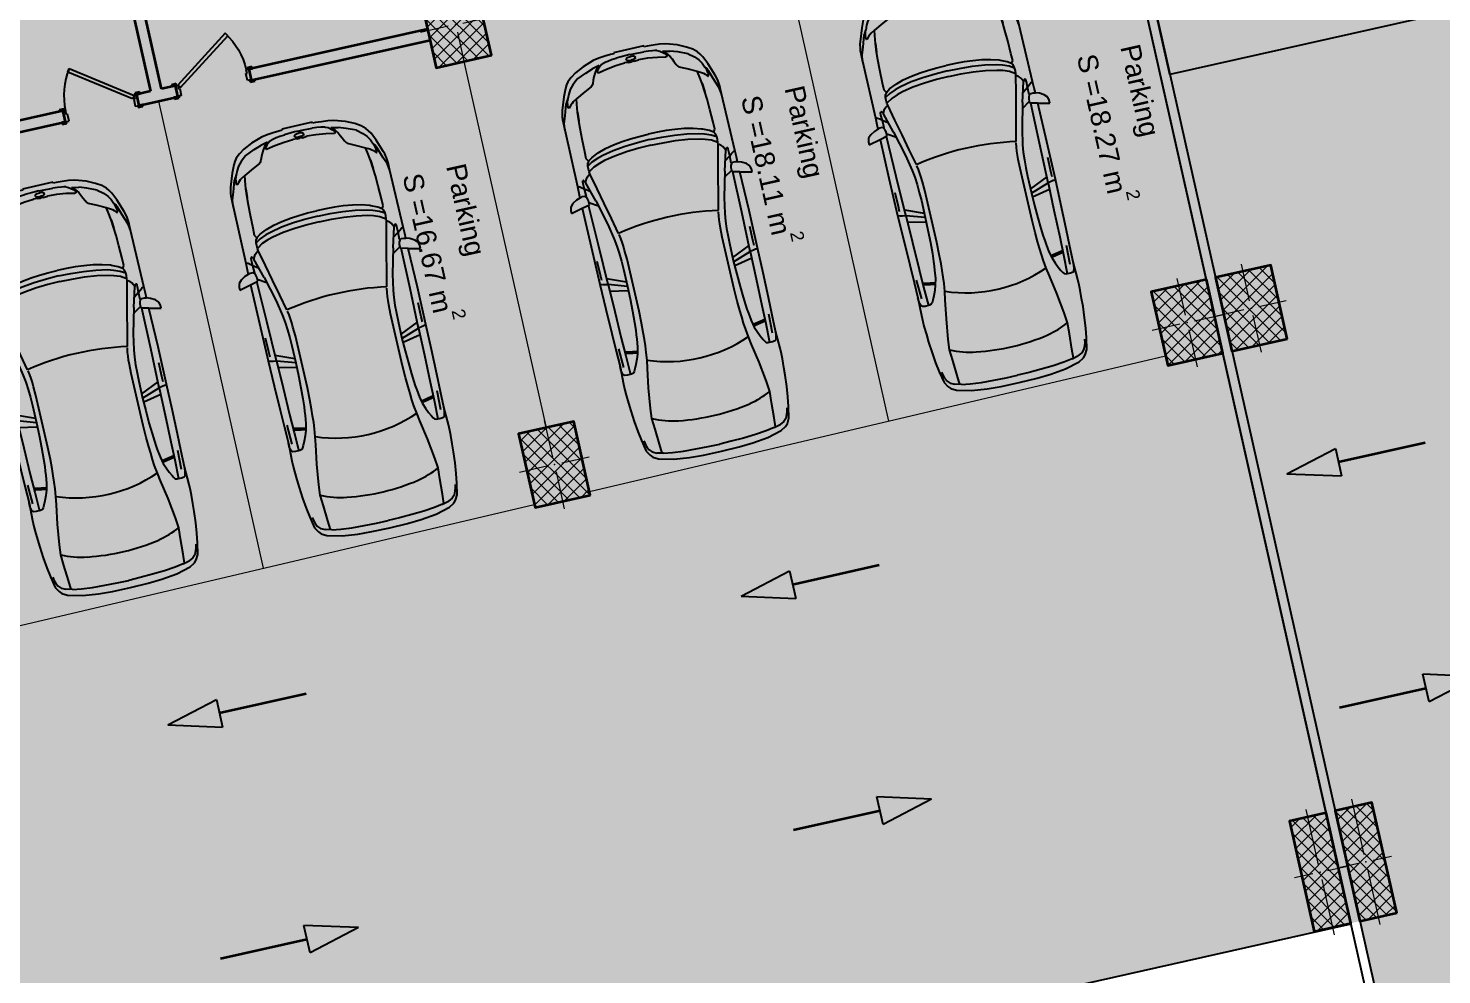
# Model space of a CAD drawing. Header units: millimetres. Extents: x -7085 to 93650, y -113521 to 35214.
# Drawn here: x 48197 to 63189, y -64759 to -54719 of the extents above; entities that cross this region are included whole.
import ezdxf

# ---------------------------------------------------------------- set-up
doc = ezdxf.new("R2010")
doc.units = ezdxf.units.MM
doc.header["$MEASUREMENT"] = 0
for name, color, linetype, lineweight in [('A - Fill Zone_Pen_No__1', 7, 'Continuous', 13), ('A - Muret_Pen_No__7', 7, 'Continuous', 35), ('A - Shtyllat_Pen_No__1', 7, 'Continuous', 13), ('A - Shtyllat_Pen_No__7', 7, 'Continuous', 35), ('A -Polyline_Pen_No__1', 7, 'Continuous', 13), ('A4 - Pllaka Suterenit_Pen_No__42', 8, 'Continuous', 25), ('ARCHICAD Doors_Pen_No__42', 8, 'Continuous', 25), ('Interior - Furniture _Pen_No__42', 8, 'Continuous', 25)]:
    doc.layers.add(name, color=color, linetype=linetype, lineweight=lineweight)
for name, color, linetype, lineweight, true_color in [('A - Fill Zone_Pen_No__102', 7, 'Continuous', 13, 0xcccccc), ('A - Fill Zone_Pen_No__176', 7, 'Continuous', 15, 0x93a0c6), ('A - Muret_Pen_No__102', 7, 'Continuous', 13, 0xcccccc), ('A -Polyline_Pen_No__162', 7, 'Continuous', 25, 0xaaaaaa), ('A -Polyline_Pen_No__48', 7, 'Continuous', 25, 0xa80f02), ('A -Polyline_Pen_No__8', 7, 'Continuous', 35, 0xa80f02)]:
    doc.layers.add(name, color=color, linetype=linetype, lineweight=lineweight, true_color=true_color)
for name, color, linetype in [('A - Muret', 7, 'Continuous'), ('A - Shtyllat', 7, 'Continuous'), ('A -Polyline', 7, 'Continuous'), ('A4 - Pllaka Suterenit', 7, 'Continuous')]:
    doc.layers.add(name, color=color, linetype=linetype)
doc.styles.add('GENERATED_STYLE_1', font='')
doc.styles.get('GENERATED_STYLE_1').set_extended_font_data('Arial', bold=True)
pattern_1 = [(45, (0, 0), (-68.94291, 68.94291), []), (135, (0, 0), (68.94291, 68.94291), [])]

# ---------------------------------------------------------------- blocks, each defined once
blk = doc.blocks.new('Slab_3', base_point=(34583, -54097))
at = {"layer": 'A4 - Pllaka Suterenit_Pen_No__42', "color": 8, "linetype": 'Continuous', "lineweight": 25, "flags": 128}
blk.add_lwpolyline([(34583, -54097), (39036, -73827), (63169, -68415), (58723, -48603)], close=True, dxfattribs=at)
blk = doc.blocks.new('Slab_5', base_point=(58723, -48603))
at = {"layer": 'A4 - Pllaka Suterenit_Pen_No__42', "color": 8, "linetype": 'Continuous', "lineweight": 25, "flags": 128}
blk.add_lwpolyline([(58723, -48603), (34583, -54097), (38090, -69633), (55273, -65780), (62227, -64219)], close=True, dxfattribs=at)
blk = doc.blocks.new('Slab_7', base_point=(75456, -29147))
at = {"layer": 'A4 - Pllaka Suterenit_Pen_No__42', "color": 8, "linetype": 'Continuous', "lineweight": 25, "flags": 128}
blk.add_lwpolyline([(75456, -29147), (55543, -33675), (58736, -47907), (58671, -47919), (58819, -48582), (63265, -68393), (83257, -63910)], close=True, dxfattribs=at)
blk = doc.blocks.new('Slab_8', base_point=(63264, -68393))
at = {"layer": 'A4 - Pllaka Suterenit_Pen_No__42', "color": 8, "linetype": 'Continuous', "lineweight": 25, "flags": 128}
blk.add_lwpolyline([(63264, -68393), (83257, -63910), (75456, -29147), (57048, -33333), (60253, -47613), (58670, -47919), (58818, -48582), (58819, -48582)], close=True, dxfattribs=at)
blk = doc.blocks.new('Door 22_2')
at = {"layer": 'ARCHICAD Doors_Pen_No__42', "color": 8, "linetype": 'Continuous', "lineweight": 25}
for p, q in [((-260, 394), (-237, 427)), ((349, -33), (-260, 394)), ((-237, 427), (372, 0)), ((-437, 0), (-437, 19)), ((-437, 19), (-387, 19)), ((-387, 0), (-437, 0)), ((-400, 0), (-437, 0)), ((-400, 0), (-437, 0)), ((-372, 0), (-400, 0)), ((-400, 0), (-400, -115)), ((-400, 0), (-400, -115)), ((-400, 0), (-400, -115)), ((-387, 19), (-387, 0)), ((-372, -40), (-372, 0)), ((372, 0), (349, -33)), ((400, 0), (372, 0)), ((372, 0), (372, -40)), ((387, 19), (437, 19)), ((387, 0), (387, 19)), ((437, 0), (387, 0)), ((400, -115), (400, 0)), ((400, 0), (400, -115)), ((400, 0), (400, -115)), ((400, 0), (437, 0)), ((400, 0), (437, 0)), ((437, 19), (437, 0)), ((-437, -139), (-437, -120)), ((-437, -120), (-387, -120)), ((-400, -120), (-437, -120)), ((-400, -120), (-437, -120)), ((-387, -139), (-437, -139)), ((-400, -120), (-400, -115)), ((-400, -115), (-375, -115)), ((-400, -115), (-360, -115)), ((-400, -115), (-400, -120)), ((-400, -115), (-400, -120)), ((-375, -120), (-400, -120)), ((-387, -120), (-387, -139)), ((-375, -115), (-375, -120)), ((-360, -40), (-372, -40)), ((-360, -115), (-360, -40)), ((372, -40), (360, -40)), ((360, -40), (360, -115)), ((360, -115), (400, -115)), ((375, -120), (375, -115)), ((375, -115), (400, -115)), ((400, -120), (375, -120)), ((387, -120), (437, -120)), ((387, -139), (387, -120)), ((437, -139), (387, -139)), ((400, -115), (400, -120)), ((400, -115), (400, -120)), ((400, -115), (400, -120)), ((400, -120), (437, -120)), ((400, -120), (437, -120)), ((437, -120), (437, -139))]:
    blk.add_line(p, q, dxfattribs=at)
blk.add_arc((372, 0), 744, 145, 180, dxfattribs=at)
blk = doc.blocks.new('Door 22')
at = {"layer": 'ARCHICAD Doors_Pen_No__42', "color": 8, "linetype": 'Continuous', "lineweight": 25}
for p, q in [((-260, 394), (-237, 427)), ((349, -33), (-260, 394)), ((-237, 427), (372, 0)), ((-387, 24), (-437, 24)), ((-437, 24), (-437, 5)), ((-437, 5), (-387, 5)), ((-400, 5), (-437, 5)), ((-400, 5), (-437, 5)), ((-375, 5), (-400, 5)), ((-400, 5), (-400, 0)), ((-400, 0), (-400, 5)), ((-400, 0), (-400, 5)), ((-400, 0), (-375, 0)), ((-372, 0), (-400, 0)), ((-400, 0), (-400, -115)), ((-400, -115), (-400, 0)), ((-400, -115), (-400, 0)), ((-387, 5), (-387, 24)), ((-375, 0), (-375, 5)), ((-372, -40), (-372, 0)), ((372, 0), (349, -33)), ((400, 0), (372, 0)), ((372, 0), (372, -40)), ((400, 5), (375, 5)), ((375, 5), (375, 0)), ((375, 0), (400, 0)), ((437, 24), (387, 24)), ((387, 24), (387, 5)), ((387, 5), (437, 5)), ((400, 0), (400, 5)), ((400, 0), (400, 5)), ((400, 0), (400, 5)), ((400, 5), (437, 5)), ((400, 5), (437, 5)), ((400, -115), (400, 0)), ((400, -115), (400, 0)), ((400, -115), (400, 0)), ((437, 5), (437, 24)), ((-387, -115), (-437, -115)), ((-437, -115), (-437, -134)), ((-400, -115), (-437, -115)), ((-400, -115), (-437, -115)), ((-437, -134), (-387, -134)), ((-400, -115), (-360, -115)), ((-387, -134), (-387, -115)), ((-360, -40), (-372, -40)), ((-360, -115), (-360, -40)), ((372, -40), (360, -40)), ((360, -40), (360, -115)), ((360, -115), (400, -115)), ((437, -115), (387, -115)), ((387, -115), (387, -134)), ((387, -134), (437, -134)), ((400, -115), (437, -115)), ((400, -115), (437, -115)), ((437, -134), (437, -115))]:
    blk.add_line(p, q, dxfattribs=at)
blk.add_arc((372, 0), 744, 145, 180, dxfattribs=at)
blk = doc.blocks.new('Wall_61', base_point=(59339, -53177))
at = {"layer": 'A - Muret_Pen_No__102', "linetype": 'Continuous', "lineweight": 0, "true_color": 0xcccccc}
for points in [[(50536, -55152), (50562, -55269), (52459, -54844), (52433, -54727)], [(49755, -55328), (49346, -55420), (49372, -55537), (49782, -55445)], [(46763, -55999), (46789, -56116), (48591, -55712), (48565, -55595)]]:
    blk.add_hatch(color=254, dxfattribs=at).paths.add_polyline_path(points)
at = {"layer": 'A - Muret_Pen_No__7', "color": 7, "linetype": 'Continuous', "lineweight": 35}
for p, q in [((50536, -55152), (50572, -55144)), ((50536, -55152), (50561, -55265)), ((50561, -55265), (50562, -55269)), ((50562, -55269), (50598, -55261)), ((49346, -55420), (49382, -55411)), ((49347, -55424), (49346, -55420)), ((49372, -55537), (49347, -55424)), ((49755, -55328), (49719, -55336)), ((49782, -55445), (49746, -55453)), ((49755, -55328), (49781, -55440)), ((49781, -55440), (49782, -55445)), ((48565, -55595), (48529, -55603)), ((48566, -55600), (48565, -55595)), ((48591, -55712), (48566, -55600)), ((49372, -55537), (49408, -55529)), ((48591, -55712), (48555, -55720))]:
    blk.add_line(p, q, dxfattribs=at)
at = {"layer": 'A - Muret_Pen_No__7', "color": 7, "linetype": 'Continuous', "lineweight": 35, "flags": 128}
for points in [[(52433, -54727), (50536, -55152)], [(50562, -55269), (52459, -54844)], [(49492, -55387), (49346, -55420)], [(49372, -55537), (49782, -55445)], [(49755, -55328), (49609, -55360)], [(48565, -55595), (46763, -55999)], [(46789, -56116), (48591, -55712)]]:
    blk.add_lwpolyline(points, dxfattribs=at)
at = {"layer": 'ARCHICAD Doors_Pen_No__42', "color": 8, "linetype": 'Continuous', "lineweight": 25, "xscale": -0.9999999999999999, "zscale": 1000, "rotation": 12.64785816669976}
blk.add_blockref('Door 22_2', (50146, -55240), dxfattribs=at)
at = {"layer": 'ARCHICAD Doors_Pen_No__42', "color": 8, "linetype": 'Continuous', "lineweight": 25, "zscale": 1000, "rotation": 12.64785816669976}
blk.add_blockref('Door 22', (48956, -55512), dxfattribs=at)
blk = doc.blocks.new('Wall_66', base_point=(49609, -55360))
at = {"layer": 'A - Muret_Pen_No__102', "linetype": 'Continuous', "lineweight": 0, "true_color": 0xcccccc}
blk.add_hatch(color=254, dxfattribs=at).paths.add_polyline_path([(49609, -55360), (48609, -50905), (48492, -50931), (49492, -55387)])
at = {"layer": 'A - Muret_Pen_No__7', "color": 7, "linetype": 'Continuous', "lineweight": 35, "flags": 128}
for points in [[(48609, -50905), (48492, -50931)], [(48492, -50931), (49492, -55387)], [(49609, -55360), (48609, -50905)]]:
    blk.add_lwpolyline(points, dxfattribs=at)
blk = doc.blocks.new('Column_120', base_point=(53777, -59347))
at = {"layer": 'A - Shtyllat', "linetype": 'Continuous', "lineweight": 0, "true_color": 0x000000}
h = blk.add_hatch(dxfattribs=at)
h.set_pattern_fill('Concrete_Block', color=18, style=0, pattern_type=2)
h.set_pattern_definition(pattern_1)
h.paths.add_polyline_path([(54157, -59671), (53982, -58891), (53397, -59022), (53572, -59803)])
at = {"layer": 'A - Shtyllat_Pen_No__1', "color": 7, "linetype": 'Continuous', "lineweight": 13}
for p, q in [((53760, -59269), (53672, -58878)), ((53699, -59364), (53406, -59430)), ((53855, -59329), (54148, -59264)), ((53795, -59425), (53882, -59815))]:
    blk.add_line(p, q, dxfattribs=at)
blk.add_point((53777, -59347), dxfattribs=at)
at = {"layer": 'A - Shtyllat_Pen_No__7', "color": 7, "linetype": 'Continuous', "lineweight": 35, "flags": 128}
blk.add_lwpolyline([(54157, -59671), (53982, -58891), (53397, -59022), (53572, -59803)], close=True, dxfattribs=at)
blk = doc.blocks.new('Column_121', base_point=(52730, -54681))
at = {"layer": 'A - Shtyllat', "linetype": 'Continuous', "lineweight": 0, "true_color": 0x000000}
h = blk.add_hatch(dxfattribs=at)
h.set_pattern_fill('Concrete_Block', color=18, style=0, pattern_type=2)
h.set_pattern_definition(pattern_1)
h.paths.add_polyline_path([(53110, -55005), (52935, -54225), (52350, -54356), (52525, -55137)])
at = {"layer": 'A - Shtyllat_Pen_No__1', "color": 7, "linetype": 'Continuous', "lineweight": 13}
for p, q in [((52713, -54602), (52625, -54212)), ((52652, -54698), (52359, -54764)), ((52808, -54663), (53101, -54597)), ((52748, -54759), (52835, -55149))]:
    blk.add_line(p, q, dxfattribs=at)
blk.add_point((52730, -54681), dxfattribs=at)
at = {"layer": 'A - Shtyllat_Pen_No__7', "color": 7, "linetype": 'Continuous', "lineweight": 35, "flags": 128}
blk.add_lwpolyline([(53110, -55005), (52935, -54225), (52350, -54356), (52525, -55137)], close=True, dxfattribs=at)
blk = doc.blocks.new('Column_135', base_point=(60488, -57841))
at = {"layer": 'A - Shtyllat', "linetype": 'Continuous', "lineweight": 0, "true_color": 0x000000}
h = blk.add_hatch(dxfattribs=at)
h.set_pattern_fill('Concrete_Block', color=18, style=0, pattern_type=2)
h.set_pattern_definition(pattern_1)
h.paths.add_polyline_path([(60869, -58165), (60694, -57385), (60108, -57516), (60283, -58297)])
at = {"layer": 'A - Shtyllat_Pen_No__1', "color": 7, "linetype": 'Continuous', "lineweight": 13}
for p, q in [((60471, -57763), (60383, -57372)), ((60410, -57858), (60118, -57924)), ((60567, -57823), (60859, -57758)), ((60506, -57919), (60594, -58309))]:
    blk.add_line(p, q, dxfattribs=at)
blk.add_point((60488, -57841), dxfattribs=at)
at = {"layer": 'A - Shtyllat_Pen_No__7', "color": 7, "linetype": 'Continuous', "lineweight": 35, "flags": 128}
blk.add_lwpolyline([(60869, -58165), (60694, -57385), (60108, -57516), (60283, -58297)], close=True, dxfattribs=at)
blk = doc.blocks.new('Column_136', base_point=(61170, -57688))
at = {"layer": 'A - Shtyllat', "linetype": 'Continuous', "lineweight": 0, "true_color": 0x000000}
h = blk.add_hatch(dxfattribs=at)
h.set_pattern_fill('Concrete_Block', color=18, style=0, pattern_type=2)
h.set_pattern_definition(pattern_1)
h.paths.add_polyline_path([(61550, -58012), (61375, -57232), (60789, -57363), (60964, -58144)])
at = {"layer": 'A - Shtyllat_Pen_No__1', "color": 7, "linetype": 'Continuous', "lineweight": 13}
for p, q in [((61152, -57610), (61065, -57220)), ((61092, -57705), (60799, -57771)), ((61248, -57670), (61540, -57605)), ((61187, -57766), (61275, -58156))]:
    blk.add_line(p, q, dxfattribs=at)
blk.add_point((61170, -57688), dxfattribs=at)
at = {"layer": 'A - Shtyllat_Pen_No__7', "color": 7, "linetype": 'Continuous', "lineweight": 35, "flags": 128}
blk.add_lwpolyline([(61550, -58012), (61375, -57232), (60789, -57363), (60964, -58144)], close=True, dxfattribs=at)
blk = doc.blocks.new('Column_148', base_point=(62385, -63562))
at = {"layer": 'A - Shtyllat', "linetype": 'Continuous', "lineweight": 0, "true_color": 0x000000}
h = blk.add_hatch(dxfattribs=at)
h.set_pattern_fill('Concrete_Block', color=18, style=0, pattern_type=2)
h.set_pattern_definition(pattern_1)
h.paths.add_polyline_path([(62712, -64103), (62449, -62933), (62059, -63020), (62321, -64191)])
at = {"layer": 'A - Shtyllat_Pen_No__1', "color": 7, "linetype": 'Continuous', "lineweight": 13}
for p, q in [((62368, -63484), (62236, -62898)), ((62463, -63544), (62658, -63501)), ((62307, -63579), (62112, -63623)), ((62403, -63640), (62534, -64225))]:
    blk.add_line(p, q, dxfattribs=at)
blk.add_point((62385, -63562), dxfattribs=at)
at = {"layer": 'A - Shtyllat_Pen_No__7', "color": 7, "linetype": 'Continuous', "lineweight": 35, "flags": 128}
blk.add_lwpolyline([(62712, -64103), (62449, -62933), (62059, -63020), (62321, -64191)], close=True, dxfattribs=at)
blk = doc.blocks.new('Column_149', base_point=(61899, -63671))
at = {"layer": 'A - Shtyllat', "linetype": 'Continuous', "lineweight": 0, "true_color": 0x000000}
h = blk.add_hatch(dxfattribs=at)
h.set_pattern_fill('Concrete_Block', color=18, style=0, pattern_type=2)
h.set_pattern_definition(pattern_1)
h.paths.add_polyline_path([(62226, -64213), (61963, -63042), (61573, -63129), (61835, -64300)])
at = {"layer": 'A - Shtyllat_Pen_No__1', "color": 7, "linetype": 'Continuous', "lineweight": 13}
for p, q in [((61882, -63593), (61750, -63007)), ((61821, -63688), (61626, -63732)), ((61977, -63653), (62172, -63610)), ((61917, -63749), (62048, -64334))]:
    blk.add_line(p, q, dxfattribs=at)
blk.add_point((61899, -63671), dxfattribs=at)
at = {"layer": 'A - Shtyllat_Pen_No__7', "color": 7, "linetype": 'Continuous', "lineweight": 35, "flags": 128}
blk.add_lwpolyline([(62226, -64213), (61963, -63042), (61573, -63129), (61835, -64300)], close=True, dxfattribs=at)
blk = doc.blocks.new('Car 05 22')
at = {"layer": 'Interior - Furniture _Pen_No__42', "color": 8, "linetype": 'Continuous', "lineweight": 25}
for p, q in [((1961, 983), (1929, 983)), ((1929, 983), (1958, 858)), ((1997, 975), (1961, 983)), ((2027, 945), (1997, 975)), ((2055, 898), (2027, 945)), ((-706, 776), (-758, 747)), ((-585, 801), (-706, 776)), ((-665, 761), (-701, 743)), ((-627, 772), (-665, 761)), ((-595, 778), (-627, 772)), ((-483, 817), (-585, 801)), ((-372, 830), (-483, 817)), ((-252, 841), (-372, 830)), ((-168, 845), (-252, 841)), ((-78, 851), (-168, 845)), ((-24, 852), (-78, 851)), ((40, 852), (-24, 852)), ((231, 846), (40, 852)), ((125, 791), (129, 820)), ((126, 744), (125, 791)), ((327, 762), (125, 756)), ((129, 820), (139, 832)), ((139, 832), (165, 840)), ((165, 840), (195, 844)), ((195, 844), (231, 846)), ((211, 809), (418, 816)), ((400, 848), (231, 846)), ((522, 765), (327, 762)), ((355, 762), (339, 683)), ((373, 763), (357, 683)), ((591, 852), (400, 848)), ((814, 769), (522, 765)), ((857, 856), (591, 852)), ((1109, 774), (814, 769)), ((1130, 859), (857, 856)), ((1036, 773), (997, 579)), ((1042, 578), (1108, 774)), ((1173, 775), (1090, 578)), ((1115, 809), (1109, 774)), ((1109, 774), (1538, 780)), ((1120, 833), (1115, 809)), ((1121, 838), (1120, 836)), ((1120, 836), (1120, 833)), ((1130, 859), (1121, 838)), ((1536, 860), (1130, 859)), ((1163, 830), (1220, 829)), ((1220, 829), (1370, 831)), ((1958, 858), (1536, 860)), ((1538, 780), (1975, 786)), ((1939, 686), (1996, 777)), ((1958, 858), (1977, 777)), ((1977, 777), (2020, 777)), ((2000, 702), (2214, 763)), ((2020, 777), (2044, 783)), ((2044, 783), (2063, 792)), ((2068, 858), (2055, 898)), ((2063, 792), (2070, 800)), ((2069, 788), (2065, 794)), ((2120, 857), (2068, 858)), ((2075, 836), (2068, 858)), ((2069, 788), (2148, 790)), ((2070, 800), (2075, 809)), ((2075, 809), (2075, 836)), ((2107, 732), (2148, 790)), ((2193, 856), (2120, 857)), ((2148, 790), (2167, 814)), ((2148, 790), (2206, 792)), ((2167, 814), (2182, 834)), ((2182, 834), (2193, 856)), ((2808, 853), (2193, 856)), ((2206, 792), (2227, 791)), ((2227, 770), (2214, 763)), ((2214, 763), (2238, 752)), ((2227, 791), (2233, 790)), ((2234, 774), (2227, 770)), ((2233, 790), (2238, 787)), ((2238, 777), (2234, 774)), ((2241, 784), (2238, 787)), ((2238, 777), (2241, 781)), ((2238, 752), (2259, 740)), ((2241, 781), (2241, 784)), ((2856, 853), (2808, 853)), ((2808, 853), (2877, 843)), ((2891, 853), (2856, 853)), ((2877, 843), (2954, 814)), ((2923, 852), (2891, 853)), ((2904, 833), (2905, 833)), ((2945, 849), (2923, 852)), ((2990, 840), (2945, 849)), ((2954, 814), (3076, 775)), ((3014, 833), (2990, 840)), ((3154, 783), (3014, 833)), ((3022, 758), (3024, 762)), ((3024, 754), (3022, 758)), ((3024, 762), (3035, 765)), ((3038, 743), (3024, 754)), ((3035, 765), (3047, 764)), ((3047, 764), (3061, 763)), ((3061, 763), (3090, 757)), ((3100, 763), (3076, 775)), ((3090, 757), (3108, 751)), ((3114, 753), (3100, 763)), ((3108, 751), (3123, 746)), ((3123, 746), (3114, 753)), ((3236, 748), (3154, 783)), ((-815, 668), (-855, 511)), ((-785, 722), (-815, 668)), ((-758, 747), (-785, 722)), ((-768, 602), (-783, 510)), ((-768, 602), (-751, 670)), ((-764, 617), (-666, 624)), ((-729, 716), (-751, 670)), ((-701, 743), (-729, 716)), ((-666, 624), (-501, 634)), ((-501, 634), (-383, 642)), ((-383, 642), (-274, 631)), ((-274, 631), (-56, 601)), ((-56, 601), (146, 567)), ((132, 723), (126, 744)), ((147, 711), (132, 723)), ((171, 697), (147, 711)), ((213, 677), (171, 697)), ((266, 655), (213, 677)), ((319, 636), (266, 655)), ((393, 618), (319, 636)), ((339, 683), (330, 634)), ((357, 683), (347, 629)), ((475, 607), (393, 618)), ((521, 602), (475, 607)), ((570, 597), (521, 602)), ((1562, 601), (1484, 590)), ((1730, 634), (1562, 601)), ((2000, 702), (1730, 634)), ((1780, 582), (1953, 621)), ((1953, 621), (2122, 660)), ((2122, 660), (2294, 698)), ((2259, 740), (2269, 731)), ((2269, 731), (2279, 722)), ((2279, 722), (2294, 698)), ((2294, 698), (2317, 701)), ((2294, 698), (2294, 698)), ((2317, 701), (2346, 703)), ((2355, 640), (2317, 701)), ((2346, 703), (2379, 702)), ((2380, 575), (2355, 640)), ((2410, 649), (2379, 702)), ((2379, 702), (2411, 694)), ((2436, 583), (2410, 649)), ((2411, 694), (2411, 694)), ((2429, 682), (2411, 694)), ((2429, 682), (2457, 700)), ((2429, 682), (2429, 682)), ((2429, 682), (2457, 640)), ((2457, 700), (2535, 698)), ((2457, 640), (2487, 574)), ((2535, 698), (2535, 698)), ((2535, 698), (2673, 696)), ((2673, 696), (2787, 691)), ((2787, 691), (2868, 687)), ((2868, 687), (2960, 679)), ((2960, 679), (2868, 687)), ((2960, 679), (3047, 666)), ((3051, 731), (3038, 743)), ((3047, 666), (3100, 657)), ((3065, 715), (3051, 731)), ((3077, 698), (3065, 715)), ((3100, 657), (3077, 698)), ((3153, 554), (3100, 657)), ((3170, 727), (3123, 746)), ((3212, 701), (3170, 727)), ((3254, 663), (3212, 701)), ((3269, 728), (3236, 748)), ((3302, 603), (3254, 663)), ((3299, 706), (3269, 728)), ((3337, 663), (3299, 706)), ((3302, 603), (3346, 501)), ((3374, 604), (3337, 663)), ((3418, 513), (3374, 604)), ((-855, 511), (-875, 345)), ((-783, 510), (-795, 391)), ((146, 567), (233, 552)), ((233, 552), (315, 541)), ((315, 541), (384, 535)), ((384, 535), (454, 530)), ((454, 530), (526, 526)), ((526, 526), (628, 522)), ((653, 591), (570, 597)), ((628, 522), (757, 518)), ((773, 585), (653, 591)), ((757, 518), (1323, 518)), ((907, 580), (773, 585)), ((1042, 578), (907, 580)), ((1228, 578), (1042, 578)), ((1316, 580), (1228, 578)), ((1403, 584), (1316, 580)), ((1323, 518), (1420, 522)), ((1484, 590), (1403, 584)), ((1420, 522), (1467, 524)), ((1467, 524), (1511, 528)), ((1511, 528), (1554, 533)), ((1554, 533), (1597, 541)), ((1597, 541), (1597, 541)), ((1611, 544), (1780, 582)), ((2397, 514), (2380, 575)), ((2419, 396), (2397, 514)), ((2454, 522), (2436, 583)), ((2478, 401), (2454, 522)), ((2487, 574), (2492, 562)), ((2492, 562), (2518, 477)), ((2518, 477), (2538, 384)), ((3190, 476), (3153, 554)), ((3199, 467), (3190, 476)), ((3221, 454), (3199, 467)), ((3256, 439), (3221, 454)), ((3346, 501), (3374, 420)), ((3457, 393), (3418, 513)), ((-875, 345), (-883, 195)), ((-795, 391), (-802, 259)), ((2434, 266), (2419, 396)), ((2494, 269), (2478, 401)), ((2538, 384), (2551, 286)), ((3288, 425), (3256, 439)), ((3319, 408), (3288, 425)), ((3353, 384), (3319, 408)), ((3325, 377), (3321, 370)), ((3321, 370), (3321, 362)), ((3321, 362), (3338, 277)), ((3328, 380), (3325, 377)), ((3338, 379), (3328, 380)), ((3364, 358), (3338, 379)), ((3377, 360), (3353, 384)), ((3397, 316), (3364, 358)), ((3391, 344), (3374, 420)), ((3391, 344), (3377, 360)), ((3408, 289), (3397, 316)), ((3468, 331), (3457, 393)), ((3474, 264), (3468, 331)), ((-883, 195), (-885, 0)), ((-802, 259), (-807, 125)), ((2442, 132), (2434, 266)), ((2503, 133), (2494, 269)), ((2551, 286), (2560, 194)), ((2560, 194), (2564, 101)), ((3338, 277), (3352, 173)), ((3352, 173), (3358, 76)), ((3408, 289), (3414, 267)), ((3414, 267), (3418, 243)), ((3418, 243), (3424, 201)), ((3424, 201), (3428, 152)), ((3432, 40), (3428, 152)), ((3478, 200), (3474, 264)), ((3479, 165), (3478, 200)), ((3490, 165), (3479, 165)), ((3490, -165), (3490, 165)), ((-885, 0), (-883, -195)), ((-807, 125), (-808, 0)), ((-807, -125), (-808, 0)), ((2444, 0), (2442, 132)), ((2444, 0), (2442, -132)), ((2506, 0), (2503, 133)), ((2564, 101), (2566, 0)), ((2564, -101), (2566, 0)), ((3354, 28), (3358, 76)), ((3354, 28), (3354, -1)), ((3354, -28), (3354, 1)), ((3371, 12), (3370, -1)), ((3371, -12), (3370, 1)), ((3372, 24), (3371, 12)), ((3376, 39), (3372, 24)), ((3382, 47), (3376, 39)), ((3386, 48), (3382, 47)), ((3386, 48), (3394, 48)), ((3399, 47), (3394, 48)), ((3404, 39), (3399, 47)), ((3404, 39), (3408, 24)), ((3408, 24), (3410, 8)), ((3410, 8), (3410, 0)), ((3432, 57), (3432, 57)), ((3432, 0), (3432, 40)), ((3432, 0), (3432, -40)), ((-802, -259), (-807, -125)), ((2442, -132), (2434, -266)), ((2503, -133), (2494, -269)), ((2506, 0), (2503, -133)), ((2560, -194), (2564, -101)), ((3352, -173), (3358, -76)), ((3354, -28), (3358, -76)), ((3372, -24), (3371, -12)), ((3376, -39), (3372, -24)), ((3382, -47), (3376, -39)), ((3386, -48), (3382, -47)), ((3386, -48), (3394, -48)), ((3399, -47), (3394, -48)), ((3404, -39), (3399, -47)), ((3404, -39), (3408, -24)), ((3408, -24), (3410, -8)), ((3410, -8), (3410, 0)), ((3432, -40), (3428, -152)), ((3432, -57), (3432, -57)), ((-883, -195), (-875, -345)), ((-795, -391), (-802, -259)), ((2434, -266), (2419, -396)), ((2494, -269), (2478, -401)), ((2538, -384), (2551, -286)), ((2551, -286), (2560, -194)), ((3321, -362), (3338, -277)), ((3338, -277), (3352, -173)), ((3408, -289), (3397, -316)), ((3408, -289), (3414, -267)), ((3414, -267), (3418, -243)), ((3418, -243), (3424, -201)), ((3424, -201), (3428, -152)), ((3468, -331), (3474, -264)), ((3474, -264), (3478, -200)), ((3478, -200), (3479, -165)), ((3479, -165), (3490, -165)), ((-875, -345), (-855, -511)), ((-783, -510), (-795, -391)), ((2419, -396), (2397, -514)), ((2478, -401), (2454, -522)), ((2518, -477), (2538, -384)), ((3256, -439), (3221, -454)), ((3288, -425), (3256, -439)), ((3319, -408), (3288, -425)), ((3353, -384), (3319, -408)), ((3321, -370), (3321, -362)), ((3325, -377), (3321, -370)), ((3328, -380), (3325, -377)), ((3338, -379), (3328, -380)), ((3364, -358), (3338, -379)), ((3346, -501), (3374, -420)), ((3377, -360), (3353, -384)), ((3397, -316), (3364, -358)), ((3391, -344), (3374, -420)), ((3391, -344), (3377, -360)), ((3418, -513), (3457, -393)), ((3457, -393), (3468, -331)), ((-855, -511), (-815, -668)), ((-768, -602), (-783, -510)), ((-56, -601), (146, -567)), ((146, -567), (233, -552)), ((233, -552), (315, -541)), ((315, -541), (384, -535)), ((384, -535), (454, -530)), ((454, -530), (526, -526)), ((570, -597), (521, -602)), ((526, -526), (628, -522)), ((653, -591), (570, -597)), ((628, -522), (757, -518)), ((773, -585), (653, -591)), ((757, -518), (1323, -518)), ((907, -580), (773, -585)), ((1042, -578), (907, -580)), ((1036, -773), (997, -579)), ((1042, -578), (1108, -774)), ((1228, -578), (1042, -578)), ((1173, -775), (1090, -578)), ((1316, -580), (1228, -578)), ((1403, -584), (1316, -580)), ((1323, -518), (1420, -522)), ((1484, -590), (1403, -584)), ((1420, -522), (1467, -524)), ((1467, -524), (1511, -528)), ((1562, -601), (1484, -590)), ((1511, -528), (1554, -533)), ((1554, -533), (1597, -541)), ((1597, -541), (1597, -541)), ((1611, -544), (1780, -582)), ((1780, -582), (1953, -621)), ((2380, -575), (2355, -640)), ((2397, -514), (2380, -575)), ((2436, -583), (2410, -649)), ((2454, -522), (2436, -583)), ((2457, -640), (2487, -574)), ((2487, -574), (2492, -562)), ((2492, -562), (2518, -477)), ((3153, -554), (3100, -657)), ((3190, -476), (3153, -554)), ((3199, -467), (3190, -476)), ((3221, -454), (3199, -467)), ((3302, -603), (3346, -501)), ((3374, -604), (3418, -513)), ((-815, -668), (-785, -722)), ((-785, -722), (-758, -747)), ((-768, -602), (-751, -670)), ((-764, -617), (-666, -624)), ((-758, -747), (-706, -776)), ((-729, -716), (-751, -670)), ((-701, -743), (-729, -716)), ((-665, -761), (-701, -743)), ((-666, -624), (-501, -634)), ((-501, -634), (-383, -642)), ((-383, -642), (-274, -631)), ((-274, -631), (-56, -601)), ((126, -744), (125, -791)), ((132, -723), (126, -744)), ((147, -711), (132, -723)), ((171, -697), (147, -711)), ((213, -677), (171, -697)), ((266, -655), (213, -677)), ((319, -636), (266, -655)), ((393, -618), (319, -636)), ((339, -683), (330, -634)), ((355, -762), (339, -683)), ((357, -683), (347, -629)), ((373, -763), (357, -683)), ((475, -607), (393, -618)), ((521, -602), (475, -607)), ((1730, -634), (1562, -601)), ((2000, -702), (1730, -634)), ((1939, -686), (1996, -777)), ((1953, -621), (2122, -660)), ((2000, -702), (2214, -763)), ((2107, -732), (2148, -790)), ((2122, -660), (2294, -698)), ((2238, -752), (2259, -740)), ((2259, -740), (2269, -731)), ((2269, -731), (2279, -722)), ((2279, -722), (2294, -698)), ((2294, -698), (2317, -701)), ((2294, -698), (2294, -698)), ((2355, -640), (2317, -701)), ((2317, -701), (2346, -703)), ((2346, -703), (2379, -702)), ((2410, -649), (2379, -702)), ((2379, -702), (2411, -694)), ((2429, -682), (2411, -694)), ((2411, -694), (2411, -694)), ((2429, -682), (2457, -640)), ((2429, -682), (2429, -682)), ((2429, -682), (2457, -700)), ((2457, -700), (2535, -698)), ((2535, -698), (2673, -696)), ((2535, -698), (2535, -698)), ((2673, -696), (2787, -691)), ((2787, -691), (2868, -687)), ((2868, -687), (2960, -679)), ((2960, -679), (2868, -687)), ((2960, -679), (3047, -666)), ((3038, -743), (3024, -754)), ((3051, -731), (3038, -743)), ((3047, -666), (3100, -657)), ((3065, -715), (3051, -731)), ((3077, -698), (3065, -715)), ((3100, -657), (3077, -698)), ((3108, -751), (3123, -746)), ((3123, -746), (3114, -753)), ((3170, -727), (3123, -746)), ((3154, -783), (3236, -748)), ((3212, -701), (3170, -727)), ((3254, -663), (3212, -701)), ((3236, -748), (3269, -728)), ((3302, -603), (3254, -663)), ((3269, -728), (3299, -706)), ((3299, -706), (3337, -663)), ((3337, -663), (3374, -604)), ((-706, -776), (-585, -801)), ((-627, -772), (-665, -761)), ((-595, -778), (-627, -772)), ((-585, -801), (-483, -817)), ((-483, -817), (-372, -830)), ((-372, -830), (-252, -841)), ((-252, -841), (-168, -845)), ((-168, -845), (-78, -851)), ((-78, -851), (-24, -852)), ((-24, -852), (40, -852)), ((40, -852), (231, -846)), ((327, -762), (125, -756)), ((125, -791), (129, -820)), ((129, -820), (139, -832)), ((139, -832), (165, -840)), ((165, -840), (195, -844)), ((195, -844), (231, -846)), ((211, -809), (418, -816)), ((231, -846), (400, -848)), ((522, -765), (327, -762)), ((400, -848), (591, -852)), ((814, -769), (522, -765)), ((591, -852), (857, -856)), ((1109, -774), (814, -769)), ((857, -856), (1130, -859)), ((1109, -774), (1538, -780)), ((1115, -809), (1109, -774)), ((1120, -833), (1115, -809)), ((1120, -836), (1120, -833)), ((1121, -838), (1120, -836)), ((1130, -859), (1121, -838)), ((1130, -859), (1536, -860)), ((1163, -830), (1220, -829)), ((1220, -829), (1370, -831)), ((1536, -860), (1958, -858)), ((1538, -780), (1975, -786)), ((1958, -858), (1929, -983)), ((1958, -858), (1977, -777)), ((1977, -777), (2020, -777)), ((2020, -777), (2044, -783)), ((2027, -945), (2055, -898)), ((2044, -783), (2063, -792)), ((2055, -898), (2068, -858)), ((2063, -792), (2070, -800)), ((2069, -788), (2065, -794)), ((2075, -836), (2068, -858)), ((2068, -858), (2120, -857)), ((2069, -788), (2148, -790)), ((2070, -800), (2075, -809)), ((2075, -809), (2075, -836)), ((2120, -857), (2193, -856)), ((2148, -790), (2167, -814)), ((2148, -790), (2206, -792)), ((2167, -814), (2182, -834)), ((2182, -834), (2193, -856)), ((2193, -856), (2808, -853)), ((2206, -792), (2227, -791)), ((2214, -763), (2238, -752)), ((2227, -770), (2214, -763)), ((2234, -774), (2227, -770)), ((2227, -791), (2233, -790)), ((2233, -790), (2238, -787)), ((2238, -777), (2234, -774)), ((2238, -777), (2241, -781)), ((2241, -784), (2238, -787)), ((2241, -781), (2241, -784)), ((2808, -853), (2877, -843)), ((2808, -853), (2856, -853)), ((2856, -853), (2891, -853)), ((2877, -843), (2954, -814)), ((2891, -853), (2923, -852)), ((2923, -852), (2945, -849)), ((2945, -849), (2990, -840)), ((2954, -814), (3076, -775)), ((2990, -840), (3014, -833)), ((3014, -833), (3154, -783)), ((3024, -754), (3022, -758)), ((3022, -758), (3024, -762)), ((3024, -762), (3035, -765)), ((3035, -765), (3047, -764)), ((3047, -764), (3061, -763)), ((3061, -763), (3090, -757)), ((3100, -763), (3076, -775)), ((3090, -757), (3108, -751)), ((3114, -753), (3100, -763)), ((1929, -983), (1961, -983)), ((1961, -983), (1997, -975)), ((1997, -975), (2027, -945))]:
    blk.add_line(p, q, dxfattribs=at)
for centre, radius, start, end in [((493, 218), 973, 154.1545, 170.9117), ((1650, 0), 1520, 158.6992, 201.3008), ((-1245, 0), 2907, 349.2142, 10.7858), ((1856, -2), 2354, 170.8804, 189.9223), ((493, -218), 973, 191.2305, 205.8455)]:
    blk.add_arc(centre, radius, start, end, dxfattribs=at)
blk = doc.blocks.new('Polyline_9', base_point=(62105, -61924))
at = {"layer": 'A -Polyline_Pen_No__48', "linetype": 'Continuous', "lineweight": 25, "true_color": 0xa80f02}
blk.add_hatch(color=14, dxfattribs=at).paths.add_polyline_path([(63568, -61596), (62989, -61572), (63055, -61865)])
at = {"layer": 'A -Polyline_Pen_No__48', "color": 14, "linetype": 'Continuous', "lineweight": 25, "true_color": 0xa80f02}
for p, q in [((63568, -61596), (62989, -61572)), ((63055, -61865), (62989, -61572)), ((63568, -61596), (63055, -61865))]:
    blk.add_line(p, q, dxfattribs=at)
at = {"layer": 'A -Polyline_Pen_No__8', "color": 14, "linetype": 'Continuous', "lineweight": 35, "true_color": 0xa80f02, "flags": 128}
blk.add_lwpolyline([(62105, -61924), (63022, -61718)], dxfattribs=at)
blk = doc.blocks.new('Polyline_10', base_point=(63012, -59116))
at = {"layer": 'A -Polyline_Pen_No__48', "linetype": 'Continuous', "lineweight": 25, "true_color": 0xa80f02}
blk.add_hatch(color=14, dxfattribs=at).paths.add_polyline_path([(61548, -59444), (62127, -59468), (62062, -59175)])
at = {"layer": 'A -Polyline_Pen_No__48', "color": 14, "linetype": 'Continuous', "lineweight": 25, "true_color": 0xa80f02}
for p, q in [((61548, -59444), (62062, -59175)), ((62062, -59175), (62127, -59468)), ((61548, -59444), (62127, -59468))]:
    blk.add_line(p, q, dxfattribs=at)
at = {"layer": 'A -Polyline_Pen_No__8', "color": 14, "linetype": 'Continuous', "lineweight": 35, "true_color": 0xa80f02, "flags": 128}
blk.add_lwpolyline([(63012, -59116), (62094, -59322)], dxfattribs=at)
blk = doc.blocks.new('Polyline_21', base_point=(56315, -63223))
at = {"layer": 'A -Polyline_Pen_No__48', "linetype": 'Continuous', "lineweight": 25, "true_color": 0xa80f02}
blk.add_hatch(color=14, dxfattribs=at).paths.add_polyline_path([(57778, -62895), (57199, -62871), (57265, -63164)])
at = {"layer": 'A -Polyline_Pen_No__48', "color": 14, "linetype": 'Continuous', "lineweight": 25, "true_color": 0xa80f02}
for p, q in [((57778, -62895), (57199, -62871)), ((57265, -63164), (57199, -62871)), ((57778, -62895), (57265, -63164))]:
    blk.add_line(p, q, dxfattribs=at)
at = {"layer": 'A -Polyline_Pen_No__8', "color": 14, "linetype": 'Continuous', "lineweight": 35, "true_color": 0xa80f02, "flags": 128}
blk.add_lwpolyline([(56315, -63223), (57232, -63017)], dxfattribs=at)
blk = doc.blocks.new('Polyline_22', base_point=(57222, -60415))
at = {"layer": 'A -Polyline_Pen_No__48', "linetype": 'Continuous', "lineweight": 25, "true_color": 0xa80f02}
blk.add_hatch(color=14, dxfattribs=at).paths.add_polyline_path([(55758, -60744), (56337, -60767), (56272, -60475)])
at = {"layer": 'A -Polyline_Pen_No__48', "color": 14, "linetype": 'Continuous', "lineweight": 25, "true_color": 0xa80f02}
for p, q in [((55758, -60744), (56272, -60475)), ((56272, -60475), (56337, -60767)), ((55758, -60744), (56337, -60767))]:
    blk.add_line(p, q, dxfattribs=at)
at = {"layer": 'A -Polyline_Pen_No__8', "color": 14, "linetype": 'Continuous', "lineweight": 35, "true_color": 0xa80f02, "flags": 128}
blk.add_lwpolyline([(57222, -60415), (56304, -60621)], dxfattribs=at)
blk = doc.blocks.new('Polyline_23', base_point=(50236, -64587))
at = {"layer": 'A -Polyline_Pen_No__48', "linetype": 'Continuous', "lineweight": 25, "true_color": 0xa80f02}
blk.add_hatch(color=14, dxfattribs=at).paths.add_polyline_path([(51699, -64259), (51120, -64235), (51186, -64528)])
at = {"layer": 'A -Polyline_Pen_No__48', "color": 14, "linetype": 'Continuous', "lineweight": 25, "true_color": 0xa80f02}
for p, q in [((51699, -64259), (51120, -64235)), ((51186, -64528), (51120, -64235)), ((51699, -64259), (51186, -64528))]:
    blk.add_line(p, q, dxfattribs=at)
at = {"layer": 'A -Polyline_Pen_No__8', "color": 14, "linetype": 'Continuous', "lineweight": 35, "true_color": 0xa80f02, "flags": 128}
blk.add_lwpolyline([(50236, -64587), (51153, -64381)], dxfattribs=at)
blk = doc.blocks.new('Polyline_24', base_point=(51143, -61779))
at = {"layer": 'A -Polyline_Pen_No__48', "linetype": 'Continuous', "lineweight": 25, "true_color": 0xa80f02}
blk.add_hatch(color=14, dxfattribs=at).paths.add_polyline_path([(49679, -62108), (50258, -62131), (50193, -61839)])
at = {"layer": 'A -Polyline_Pen_No__48', "color": 14, "linetype": 'Continuous', "lineweight": 25, "true_color": 0xa80f02}
for p, q in [((49679, -62108), (50193, -61839)), ((50193, -61839), (50258, -62131)), ((49679, -62108), (50258, -62131))]:
    blk.add_line(p, q, dxfattribs=at)
at = {"layer": 'A -Polyline_Pen_No__8', "color": 14, "linetype": 'Continuous', "lineweight": 35, "true_color": 0xa80f02, "flags": 128}
blk.add_lwpolyline([(51143, -61779), (50226, -61985)], dxfattribs=at)

msp = doc.modelspace()

# ---------------------------------------------------------------- hatches: boundary and pattern name
at = {"layer": 'A - Fill Zone_Pen_No__102', "linetype": 'Continuous', "lineweight": 0, "true_color": 0xf2f2f2}
for points in [[(38057, -69641), (62321, -64191), (63265, -68393), (83256, -63910), (75456, -29147), (57048, -33333), (60243, -47569), (58670, -47922), (58821, -48581), (34621, -54102)], [(48551, -50918), (49564, -55432), (52750, -54717), (51721, -50197)], [(45379, -51641), (48492, -50931), (48551, -50918), (49564, -55432), (46389, -56144), (45510, -52228)], [(56211, -53940), (59743, -53148), (60844, -58055), (57321, -58885)], [(56211, -53940), (57321, -58885), (53856, -59704), (52738, -54720)], [(52446, -54785), (52738, -54720), (53856, -59704), (50689, -60447), (49564, -55432)], [(46390, -56144), (49564, -55432), (50689, -60447), (47523, -61194), (47340, -60381), (46425, -56300)]]:
    msp.add_hatch(color=7, dxfattribs=at).paths.add_polyline_path(points)
at = {"layer": 'A - Fill Zone_Pen_No__176', "linetype": 'Continuous', "lineweight": 0, "true_color": 0x242831}
msp.add_hatch(color=250, dxfattribs=at).paths.add_polyline_path([(69025, -30609), (75690, -59922), (69245, -61386), (70467, -66754), (63666, -68302), (62449, -62932), (37864, -68540), (36780, -63725), (68993, -56135), (63544, -31855)])

# ---------------------------------------------------------------- linework, layer by layer
at = {"layer": 'A -Polyline_Pen_No__1', "color": 7, "linetype": 'Continuous', "lineweight": 13}
for p, q in [((60694, -57385), (59865, -53694)), ((56225, -53999), (57321, -58885)), ((52818, -55071), (53690, -58956)), ((49577, -55491), (50689, -60447)), ((54149, -59632), (60260, -58192)), ((41794, -62543), (53564, -59770))]:
    msp.add_line(p, q, dxfattribs=at)
at = {"layer": 'A -Polyline_Pen_No__162', "color": 253, "linetype": 'Continuous', "lineweight": 25, "true_color": 0xaaaaaa}
for points in [[(60306, -55210), (58670, -47922), (62108, -47150), (63064, -51413), (67065, -50515), (67744, -53541)], [(52350, -54356), (52935, -54224), (53110, -55005), (52525, -55137)], [(61550, -58012), (60964, -58144), (60789, -57363), (61375, -57232)], [(60869, -58165), (60283, -58297), (60108, -57516), (60694, -57385)], [(54158, -59671), (53572, -59803), (53397, -59022), (53982, -58891)], [(62712, -64103), (62321, -64191), (62059, -63020), (62449, -62932)], [(62226, -64213), (61835, -64300), (61573, -63129), (61963, -63041)]]:
    msp.add_lwpolyline(points, close=True, dxfattribs=at)

# ---------------------------------------------------------------- block references
at = {"layer": 'A - Muret', "color": 7, "lineweight": 35}
for name, p in [('Wall_66', (49609, -55360)), ('Wall_61', (59339, -53177))]:
    msp.add_blockref(name, p, dxfattribs=at)
at = {"layer": 'A - Shtyllat', "color": 7, "lineweight": 35}
for name, p in [('Column_121', (52730, -54681)), ('Column_136', (61170, -57688)), ('Column_135', (60488, -57841)), ('Column_120', (53777, -59347)), ('Column_148', (62385, -63562)), ('Column_149', (61899, -63671))]:
    msp.add_blockref(name, p, dxfattribs=at)
at = {"layer": 'A -Polyline', "color": 14, "linetype": 'Continuous', "lineweight": 35, "true_color": 0xa80f02}
for name, p in [('Polyline_10', (63012, -59116)), ('Polyline_22', (57222, -60415)), ('Polyline_9', (62105, -61924)), ('Polyline_24', (51143, -61779)), ('Polyline_21', (56315, -63223)), ('Polyline_23', (50236, -64587))]:
    msp.add_blockref(name, p, dxfattribs=at)
at = {"layer": 'A4 - Pllaka Suterenit', "color": 8, "linetype": 'Continuous', "lineweight": 25}
for name, p in [('Slab_7', (75456, -29147)), ('Slab_8', (63264, -68393)), ('Slab_3', (34583, -54097)), ('Slab_5', (58723, -48603))]:
    msp.add_blockref(name, p, dxfattribs=at)
at = {"layer": 'Interior - Furniture _Pen_No__42', "color": 8, "linetype": 'Continuous', "lineweight": 25, "zscale": 1000, "rotation": 102.9920884327158}
for p in [(58509, -57613), (55350, -58342), (51832, -59154), (49081, -59788)]:
    msp.add_blockref('Car 05 22', p, dxfattribs=at)

# ---------------------------------------------------------------- texts
at = {"layer": 'A - Fill Zone_Pen_No__1', "color": 7, "lineweight": 13, "char_height": 210, "attachment_point": 7, "rotation": 282.6479, "style": 'GENERATED_STYLE_1'}
for s, insert in [('{\\fArial|b0|i0|c0|p34;Parking ^MS =18.27 m{\\H0.66x;\\S2^  ;}}', (59315, -55020)), ('{\\fArial|b0|i0|c0|p34;Parking ^MS =18.11 m{\\H0.66x;\\S2^  ;}}', (55753, -55459)), ('{\\fArial|b0|i0|c0|p34;Parking ^MS =16.67 m{\\H0.66x;\\S2^  ;}}', (52163, -56286))]:
    msp.add_mtext(s, dxfattribs=dict(at, insert=insert))

doc.saveas('drawing.dxf')
